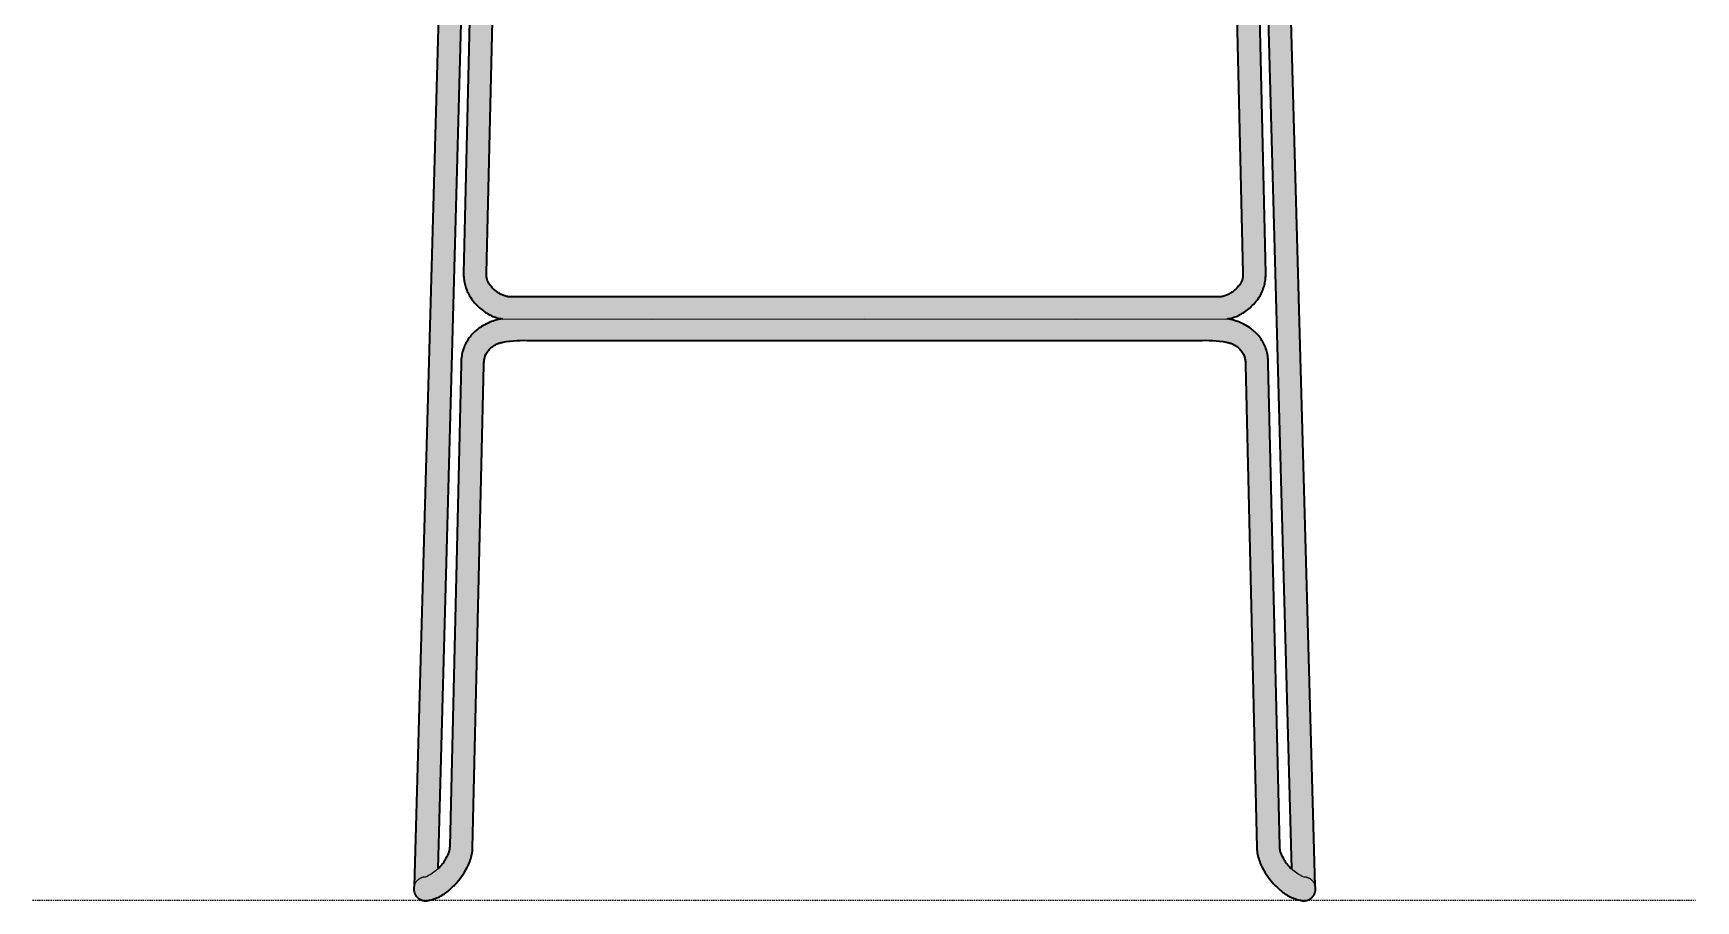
# Model space of a CAD drawing. Header units: millimetres. Extents: x 0 to 1859, y -824 to 850.
# Drawn here: x 0 to 814, y 0 to 425 of the extents above; entities that cross this region are included whole.
import ezdxf

# ---------------------------------------------------------------- set-up
doc = ezdxf.new("R2010")
doc.units = ezdxf.units.MM
doc.linetypes.add('Dots', pattern=[1, 0, -1])
doc.layers.add('Blocks', color=7, linetype='Continuous')
doc.layers.add('Blocks$Fill', color=7, linetype='Continuous', true_color=0xffffff)
for name, color, linetype, lineweight, true_color in [('Blocks$Inner', 7, 'Continuous', 25, 0x007f00), ('Blocks$Outline', 7, 'Continuous', 35, 0xff3f3f), ('Groud', 7, 'Dots', 25, 0x243775)]:
    doc.layers.add(name, color=color, linetype=linetype, lineweight=lineweight, true_color=true_color)

# ---------------------------------------------------------------- blocks, each defined once
blk = doc.blocks.new('Hee Barstool High Front')
at = {"layer": 'Blocks$Fill'}
h = blk.add_hatch(color=256, dxfattribs=at)
h.paths.add_polyline_path([(459.4, 274.05), (623.09, 274.05), (624.8, 274.13), (626.5, 274.16), (628.2, 274.14), (629.9, 274.07), (631.6, 273.94), (633.3, 273.76), (634.98, 273.53), (636.66, 273.24), (637.08, 273.17), (637.5, 273.07), (637.92, 272.96), (638.33, 272.84), (638.74, 272.7), (639.14, 272.55), (639.54, 272.39), (639.93, 272.21), (640.31, 272.02), (640.69, 271.81), (641.06, 271.6), (641.43, 271.36), (641.78, 271.12), (642.13, 270.87), (642.54, 270.47), (642.93, 270.07), (643.32, 269.65), (643.68, 269.22), (644.04, 268.77), (644.37, 268.31), (644.7, 267.85), (645, 267.37), (645.17, 266.92), (645.32, 266.46), (645.46, 266), (645.58, 265.53), (645.69, 265.07), (645.78, 264.59), (645.85, 264.12), (645.91, 263.64), (645.96, 263.16), (645.99, 262.69), (646, 262.2), (651.47, 25.58), (651.53, 24.8), (651.62, 24.03), (651.73, 23.26), (651.86, 22.5), (652.02, 21.74), (652.2, 20.99), (652.41, 20.24), (652.64, 19.5), (652.9, 18.77), (653.18, 18.05), (653.48, 17.33), (653.81, 16.63), (654.16, 15.94), (654.78, 14.81), (655.43, 13.71), (656.12, 12.62), (656.85, 11.56), (657.61, 10.53), (658.41, 9.52), (659.52, 8.2), (659.82, 7.86), (660.12, 7.53), (660.44, 7.22), (660.76, 6.91), (661.1, 6.62), (661.45, 6.34), (661.94, 5.82), (662.46, 5.31), (662.99, 4.82), (663.54, 4.35), (664.1, 3.9), (664.68, 3.47), (665.28, 3.05), (665.88, 2.66), (666.5, 2.3), (667.14, 1.95), (667.78, 1.62), (668.44, 1.32), (669.1, 1.04), (669.78, 0.79), (670.46, 0.55), (671.16, 0.34), (671.85, 0.16), (672.56, 0), (672.75, -0.06), (672.94, -0.12), (673.14, -0.17), (673.34, -0.21), (673.54, -0.25), (673.74, -0.28), (673.94, -0.3), (674.14, -0.32), (674.34, -0.33), (674.54, -0.33), (674.74, -0.32), (674.95, -0.31), (675.15, -0.29), (675.35, -0.27), (675.55, -0.23), (675.74, -0.19), (675.94, -0.15), (676.14, -0.09), (676.33, -0.03), (676.52, 0.04), (676.71, 0.11), (676.89, 0.19), (677.08, 0.28), (677.26, 0.37), (677.43, 0.47), (677.6, 0.58), (677.77, 0.69), (677.94, 0.8), (678.1, 0.93), (678.25, 1.06), (678.41, 1.19), (678.55, 1.33), (678.69, 1.47), (678.83, 1.62), (678.96, 1.77), (679.09, 1.93), (679.21, 2.09), (679.32, 2.26), (679.43, 2.43), (679.54, 2.61), (679.63, 2.78), (679.72, 2.96), (679.81, 3.15), (679.89, 3.33), (679.96, 3.52), (680.02, 3.71), (680.08, 3.91), (680.13, 4.1), (680.18, 4.3), (680.21, 4.5), (680.24, 4.7), (680.27, 4.9), (680.28, 5.1), (680.29, 5.3), (680.3, 5.51), (680.29, 5.71), (680.28, 5.91), (680.26, 6.11), (680.24, 6.31), (680.2, 6.51), (680.16, 6.71), (680.15, 6.77), (659.88, 732.05), (659.82, 732.69), (659.74, 733.33), (659.64, 733.96), (659.52, 734.59), (659.38, 735.21), (659.22, 735.83), (659.03, 736.45), (658.83, 737.06), (658.61, 737.66), (658.37, 738.25), (658.11, 738.84), (657.83, 739.42), (657.29, 740.17), (656.72, 740.91), (656.13, 741.63), (655.52, 742.33), (654.88, 743), (654.21, 743.66), (653.53, 744.29), (652.95, 744.68), (652.35, 745.06), (651.74, 745.41), (651.12, 745.74), (650.49, 746.05), (649.85, 746.34), (649.19, 746.61), (648.53, 746.85), (647.87, 747.07), (647.19, 747.27), (645.72, 747.65), (645.63, 747.84), (645.54, 748.02), (645.44, 748.2), (645.33, 748.37), (645.22, 748.54), (645.1, 748.71), (644.98, 748.87), (644.85, 749.03), (644.72, 749.19), (644.58, 749.34), (644.43, 749.48), (644.28, 749.62), (644.13, 749.76), (643.97, 749.88), (643.81, 750.01), (643.64, 750.12), (643.47, 750.24), (643.29, 750.34), (643.11, 750.44), (642.93, 750.53), (642.75, 750.62), (642.56, 750.7), (642.37, 750.77), (642.17, 750.84), (641.98, 750.9), (641.78, 750.95), (641.58, 751), (641.38, 751.04), (641.18, 751.07), (640.98, 751.09), (640.77, 751.11), (640.57, 751.12), (640.36, 751.13), (640.16, 751.12), (639.95, 751.11), (639.75, 751.09), (639.55, 751.07), (639.35, 751.04), (639.14, 751), (638.95, 750.95), (638.75, 750.9), (638.55, 750.84), (638.36, 750.77), (638.17, 750.7), (638.11, 750.68), (637.49, 827.23), (637.43, 828.21), (637.34, 829.2), (637.21, 830.18), (637.05, 831.16), (636.86, 832.13), (636.64, 833.1), (636.38, 834.06), (636.09, 835), (635.77, 835.94), (635.42, 836.87), (635.03, 837.78), (634.62, 838.68), (634.18, 839.56), (633.7, 840.43), (633.21, 841.12), (632.69, 841.8), (632.15, 842.45), (631.59, 843.09), (631, 843.71), (630.4, 844.31), (629.78, 844.89), (629.14, 845.45), (628.48, 845.99), (627.8, 846.5), (627.11, 846.99), (626.4, 847.46), (625.68, 847.91), (624.94, 848.33), (624.64, 848.48), (624.34, 848.61), (624.04, 848.74), (623.73, 848.86), (623.42, 848.97), (623.1, 849.06), (622.78, 849.15), (622.46, 849.22), (622.14, 849.29), (621.81, 849.34), (621.48, 849.38), (621.15, 849.41), (620.82, 849.43), (620.49, 849.44), (620.16, 849.44), (619.83, 849.43), (543.52, 844.6), (502.51, 843.32), (459.6, 842.77), (416.49, 843.32), (375.48, 844.6), (337.47, 846.59), (298.84, 849.44), (298.51, 849.44), (298.18, 849.43), (297.85, 849.41), (297.52, 849.38), (297.19, 849.34), (296.87, 849.29), (296.54, 849.22), (296.22, 849.15), (295.9, 849.06), (295.59, 848.97), (295.27, 848.86), (294.96, 848.74), (294.66, 848.61), (294.36, 848.48), (294.06, 848.33), (293.33, 847.91), (292.6, 847.46), (291.89, 846.99), (291.2, 846.5), (290.52, 845.99), (289.87, 845.45), (289.22, 844.89), (288.6, 844.31), (288, 843.71), (287.42, 843.09), (286.86, 842.45), (286.32, 841.8), (285.8, 841.12), (285.3, 840.43), (284.83, 839.56), (284.38, 838.68), (283.97, 837.78), (283.58, 836.87), (283.23, 835.94), (282.91, 835), (282.62, 834.06), (282.37, 833.1), (282.14, 832.13), (281.95, 831.16), (281.79, 830.18), (281.67, 829.2), (281.57, 828.21), (281.52, 827.23), (281.49, 826.24), (280.89, 750.68), (280.64, 750.77), (280.45, 750.84), (280.26, 750.9), (280.06, 750.95), (279.86, 751), (279.66, 751.04), (279.46, 751.07), (279.25, 751.09), (279.05, 751.11), (278.84, 751.12), (278.64, 751.13), (278.44, 751.12), (278.23, 751.11), (278.03, 751.09), (277.82, 751.07), (277.62, 751.04), (277.42, 751), (277.22, 750.95), (277.03, 750.9), (276.83, 750.84), (276.64, 750.77), (276.45, 750.7), (276.26, 750.62), (276.07, 750.53), (275.89, 750.44), (275.71, 750.34), (275.54, 750.24), (275.36, 750.12), (275.2, 750.01), (275.03, 749.88), (274.87, 749.76), (274.72, 749.62), (274.57, 749.48), (274.43, 749.34), (274.29, 749.19), (274.15, 749.03), (274.02, 748.87), (273.9, 748.71), (273.78, 748.54), (273.67, 748.37), (273.57, 748.2), (273.47, 748.02), (273.37, 747.84), (273.29, 747.65), (272.49, 747.44), (271.14, 747.07), (270.47, 746.85), (269.81, 746.61), (269.16, 746.34), (268.52, 746.05), (267.88, 745.74), (267.26, 745.41), (266.65, 745.06), (266.06, 744.68), (265.47, 744.29), (264.79, 743.66), (264.13, 743), (263.49, 742.33), (262.87, 741.63), (262.28, 740.91), (261.71, 740.17), (261.17, 739.42), (260.89, 738.84), (260.63, 738.25), (260.39, 737.66), (260.17, 737.06), (259.97, 736.45), (259.79, 735.83), (259.62, 735.21), (259.48, 734.59), (259.36, 733.96), (259.26, 733.33), (259.18, 732.69), (259.12, 732.05), (259.08, 731.41), (238.85, 6.77), (238.8, 6.51), (238.77, 6.31), (238.74, 6.11), (238.72, 5.91), (238.71, 5.71), (238.71, 5.51), (238.71, 5.3), (238.72, 5.1), (238.74, 4.9), (238.76, 4.7), (238.79, 4.5), (238.83, 4.3), (238.87, 4.1), (238.92, 3.91), (238.98, 3.71), (239.05, 3.52), (239.12, 3.33), (239.2, 3.15), (239.28, 2.96), (239.37, 2.78), (239.47, 2.61), (239.57, 2.43), (239.68, 2.26), (239.79, 2.09), (239.91, 1.93), (240.04, 1.77), (240.17, 1.62), (240.31, 1.47), (240.45, 1.33), (240.6, 1.19), (240.75, 1.06), (240.91, 0.93), (241.07, 0.8), (241.23, 0.69), (241.4, 0.58), (241.57, 0.47), (241.75, 0.37), (241.93, 0.28), (242.11, 0.19), (242.3, 0.11), (242.48, 0.04), (242.67, -0.03), (242.87, -0.09), (243.06, -0.15), (243.26, -0.19), (243.46, -0.23), (243.66, -0.27), (243.86, -0.29), (244.06, -0.31), (244.26, -0.32), (244.46, -0.33), (244.66, -0.33), (244.87, -0.32), (245.07, -0.3), (245.27, -0.28), (245.47, -0.25), (245.67, -0.21), (245.86, -0.17), (246.06, -0.12), (246.25, -0.06), (246.45, 0), (247.15, 0.16), (247.85, 0.34), (248.54, 0.55), (249.22, 0.79), (249.9, 1.04), (250.57, 1.32), (251.22, 1.62), (251.87, 1.95), (252.5, 2.3), (253.12, 2.66), (253.73, 3.05), (254.32, 3.47), (254.9, 3.9), (255.47, 4.35), (256.01, 4.82), (256.54, 5.31), (257.06, 5.82), (257.55, 6.34), (257.9, 6.62), (258.24, 6.91), (258.57, 7.22), (258.88, 7.53), (259.19, 7.86), (259.48, 8.2), (260.59, 9.52), (261.39, 10.53), (262.15, 11.56), (262.88, 12.62), (263.57, 13.71), (264.23, 14.81), (264.84, 15.94), (265.19, 16.63), (265.52, 17.33), (265.82, 18.05), (266.1, 18.77), (266.36, 19.5), (266.59, 20.24), (266.8, 20.99), (266.99, 21.74), (267.14, 22.5), (267.28, 23.26), (267.39, 24.03), (267.47, 24.8), (267.53, 25.58), (273, 262.2), (273.01, 262.69), (273.04, 263.16), (273.09, 263.64), (273.15, 264.12), (273.23, 264.59), (273.32, 265.07), (273.42, 265.53), (273.55, 266), (273.68, 266.46), (273.84, 266.92), (274, 267.37), (274.31, 267.85), (274.63, 268.31), (274.97, 268.77), (275.32, 269.22), (275.69, 269.65), (276.07, 270.07), (276.47, 270.47), (276.88, 270.87), (277.22, 271.12), (277.58, 271.36), (277.94, 271.6), (278.31, 271.81), (278.69, 272.02), (279.07, 272.21), (279.46, 272.39), (279.86, 272.55), (280.26, 272.7), (280.67, 272.84), (281.08, 272.96), (281.5, 273.07), (281.92, 273.17), (282.34, 273.24), (284.02, 273.53), (285.71, 273.76), (287.4, 273.94), (289.1, 274.07), (290.8, 274.14), (292.5, 274.16), (294.21, 274.13), (295.91, 274.05)], flags=0)
h.paths.add_polyline_path([(459.6, 295.38), (285.91, 295.38), (285.45, 295.44), (285, 295.51), (284.55, 295.6), (284.1, 295.7), (283.66, 295.82), (283.22, 295.96), (282.78, 296.1), (282.36, 296.27), (281.93, 296.44), (281.51, 296.63), (281.1, 296.84), (280.7, 297.06), (280.3, 297.29), (279.92, 297.53), (279.54, 297.79), (279.17, 298.06), (278.81, 298.35), (278.45, 298.64), (278.11, 298.95), (277.78, 299.27), (277.46, 299.59), (277.15, 299.93), (276.86, 300.28), (276.57, 300.64), (276.38, 300.84), (276.2, 301.04), (276.03, 301.25), (275.87, 301.46), (275.71, 301.68), (275.56, 301.9), (275.42, 302.13), (275.28, 302.37), (275.16, 302.6), (275.04, 302.85), (274.93, 303.09), (274.83, 303.34), (274.74, 303.6), (274.66, 303.85), (274.58, 304.11), (274.52, 304.37), (274.46, 304.64), (274.41, 304.9), (274.37, 305.17), (274.35, 305.44), (274.33, 305.71), (274.32, 305.98), (274.31, 306.24), (274.32, 306.51), (274.34, 306.78), (274.37, 307.05), (282.9, 670.87), (282.82, 671.56), (282.77, 672.26), (282.74, 672.95), (282.73, 673.65), (282.74, 674.34), (282.78, 675.04), (282.84, 675.73), (282.92, 676.42), (283.02, 677.11), (283.15, 677.79), (283.3, 678.47), (283.48, 679.14), (283.67, 679.81), (283.89, 680.47), (284.13, 681.12), (284.37, 681.57), (284.62, 682.01), (284.89, 682.45), (285.18, 682.87), (285.48, 683.28), (285.79, 683.68), (286.12, 684.07), (286.46, 684.45), (286.81, 684.82), (287.18, 685.18), (287.55, 685.52), (287.94, 685.85), (288.34, 686.17), (288.75, 686.47), (289.18, 686.76), (289.61, 687.03), (290.05, 687.29), (290.49, 687.53), (290.95, 687.76), (291.41, 687.97), (291.88, 688.16), (292.36, 688.34), (292.84, 688.51), (293.33, 688.65), (459.7, 688.65), (625.67, 688.65), (626.16, 688.51), (626.64, 688.34), (627.12, 688.16), (627.59, 687.97), (628.05, 687.76), (628.51, 687.53), (628.96, 687.29), (629.4, 687.03), (629.83, 686.76), (630.25, 686.47), (630.66, 686.17), (631.06, 685.85), (631.45, 685.52), (631.83, 685.18), (632.19, 684.82), (632.55, 684.45), (632.89, 684.07), (633.21, 683.68), (633.53, 683.28), (633.83, 682.87), (634.11, 682.45), (634.38, 682.01), (634.64, 681.57), (634.88, 681.12), (635.12, 680.47), (635.33, 679.81), (635.53, 679.14), (635.7, 678.47), (635.85, 677.79), (635.98, 677.11), (636.09, 676.42), (636.17, 675.73), (636.23, 675.04), (636.26, 674.34), (636.28, 673.65), (636.27, 672.95), (636.24, 672.26), (636.18, 671.56), (636.1, 670.87), (644.64, 307.05), (644.66, 306.78), (644.68, 306.51), (644.69, 306.24), (644.69, 305.98), (644.68, 305.71), (644.66, 305.44), (644.63, 305.17), (644.59, 304.9), (644.54, 304.64), (644.49, 304.37), (644.42, 304.11), (644.35, 303.85), (644.26, 303.6), (644.17, 303.34), (644.07, 303.09), (643.96, 302.85), (643.85, 302.6), (643.72, 302.37), (643.59, 302.13), (643.44, 301.9), (643.29, 301.68), (643.14, 301.46), (642.97, 301.25), (642.8, 301.04), (642.62, 300.84), (642.43, 300.64), (642.15, 300.28), (641.85, 299.93), (641.54, 299.59), (641.22, 299.27), (640.89, 298.95), (640.55, 298.64), (640.2, 298.35), (639.84, 298.06), (639.47, 297.79), (639.09, 297.53), (638.7, 297.29), (638.3, 297.06), (637.9, 296.84), (637.49, 296.63), (637.07, 296.44), (636.65, 296.27), (636.22, 296.1), (635.78, 295.96), (635.35, 295.82), (634.9, 295.7), (634.46, 295.6), (634.01, 295.51), (633.55, 295.44), (633.1, 295.38)], flags=0)
h.paths.add_polyline_path([(626.59, 698.9), (627.84, 699.11), (628.61, 699.27), (629.36, 699.46), (630.12, 699.67), (630.86, 699.91), (631.59, 700.18), (632.32, 700.47), (633.03, 700.78), (633.74, 701.12), (634.43, 701.49), (635.11, 701.87), (635.77, 702.28), (636.43, 702.71), (637.06, 703.17), (637.68, 703.64), (638.8, 704.53), (639.3, 704.95), (639.78, 705.38), (640.25, 705.82), (640.71, 706.28), (641.15, 706.76), (641.57, 707.25), (641.98, 707.75), (642.37, 708.27), (642.74, 708.8), (643.09, 709.34), (643.43, 709.9), (643.74, 710.46), (644.04, 711.04), (644.32, 711.63), (644.58, 712.22), (644.81, 712.82), (645.03, 713.43), (645.23, 714.05), (645.4, 714.67), (645.56, 715.3), (645.69, 715.94), (645.8, 716.57), (645.9, 717.22), (645.96, 717.86), (645.72, 735.49), (645.72, 735.6), (646.35, 735.25), (646.65, 735.07), (646.95, 734.87), (647.25, 734.67), (647.54, 734.45), (647.82, 734.23), (647.97, 733.92), (648.11, 733.61), (648.24, 733.3), (648.37, 732.98), (648.48, 732.65), (648.58, 732.32), (648.67, 731.99), (648.74, 731.66), (648.81, 731.32), (648.87, 730.98), (648.91, 730.64), (648.95, 730.3), (648.97, 729.96), (668.41, 15.29), (668.02, 15.65), (667.83, 15.87), (667.64, 16.09), (667.19, 16.58), (666.76, 17.09), (666.34, 17.62), (665.94, 18.16), (665.56, 18.71), (665.19, 19.28), (664.85, 19.86), (664.53, 20.45), (664.23, 21.05), (663.95, 21.66), (663.79, 21.94), (663.65, 22.24), (663.51, 22.53), (663.39, 22.83), (663.28, 23.14), (663.17, 23.45), (663.08, 23.76), (663, 24.08), (662.92, 24.39), (662.86, 24.71), (662.81, 25.04), (662.77, 25.36), (662.74, 25.68), (662.73, 26.01), (657.1, 262.71), (657.07, 264.22), (657.02, 264.97), (656.94, 265.72), (656.83, 266.47), (656.7, 267.21), (656.55, 267.95), (656.36, 268.68), (656.16, 269.4), (655.92, 270.12), (655.67, 270.83), (655.39, 271.53), (655.07, 272.19), (654.74, 272.84), (654.39, 273.48), (654.01, 274.11), (653.61, 274.72), (653.2, 275.32), (652.76, 275.9), (652.3, 276.47), (651.82, 277.03), (651.33, 277.56), (650.87, 278.02), (650.4, 278.45), (649.92, 278.88), (649.43, 279.28), (648.92, 279.67), (648.4, 280.05), (647.86, 280.4), (647.11, 280.9), (646.33, 281.37), (645.55, 281.81), (644.74, 282.23), (643.93, 282.61), (643.1, 282.97), (642.25, 283.3), (641.4, 283.6), (640.54, 283.87), (639.67, 284.12), (638.79, 284.33), (637.9, 284.51), (637.01, 284.66), (638.34, 284.9), (638.99, 285.06), (639.64, 285.23), (640.29, 285.43), (640.92, 285.65), (641.55, 285.9), (642.17, 286.16), (642.78, 286.44), (643.38, 286.75), (643.97, 287.07), (644.55, 287.42), (645.12, 287.78), (645.67, 288.17), (646.21, 288.56), (647.53, 289.59), (648.17, 290.14), (648.79, 290.71), (649.39, 291.3), (649.97, 291.91), (650.54, 292.54), (651.08, 293.18), (651.6, 293.85), (652.1, 294.53), (652.57, 295.22), (652.92, 295.77), (653.26, 296.34), (653.57, 296.91), (653.87, 297.5), (654.14, 298.09), (654.4, 298.69), (654.63, 299.3), (654.85, 299.92), (655.04, 300.55), (655.21, 301.18), (655.37, 301.81), (655.5, 302.45), (655.61, 303.1), (655.7, 303.75), (655.77, 304.4), (655.92, 306.26), (655.95, 306.86), (647.38, 671.09), (647.44, 672.32), (647.46, 673.55), (647.43, 674.79), (647.37, 676.02), (647.26, 677.25), (647.11, 678.47), (646.91, 679.69), (646.68, 680.9), (646.4, 682.1), (646.08, 683.3), (645.72, 684.48), (645.32, 685.64), (644.93, 686.41), (644.52, 687.16), (644.09, 687.9), (643.63, 688.63), (643.14, 689.34), (642.63, 690.03), (642.1, 690.7), (641.55, 691.36), (640.98, 692), (640.38, 692.62), (639.77, 693.22), (639.13, 693.79), (638.47, 694.35), (637.8, 694.88), (637.38, 695.24), (636.95, 695.59), (636.5, 695.92), (636.05, 696.23), (635.58, 696.53), (635.1, 696.82), (634.62, 697.08), (634.12, 697.33), (633.62, 697.56), (633.11, 697.78), (632.59, 697.97), (632.06, 698.15), (631.53, 698.31), (630.99, 698.45), (630.45, 698.57), (629.91, 698.68), (629.36, 698.76), (628.81, 698.83), (628.26, 698.87), (627.7, 698.9), (627.15, 698.91)], flags=0)
h.paths.add_polyline_path([(635.01, 734.48), (624.68, 734.44), (635.01, 737.17)], flags=0)
h.paths.add_polyline_path([(250.59, 15.29), (270.04, 729.96), (270.06, 730.3), (270.09, 730.64), (270.14, 730.98), (270.19, 731.32), (270.26, 731.66), (270.34, 731.99), (270.43, 732.32), (270.53, 732.65), (270.64, 732.98), (270.76, 733.3), (270.89, 733.61), (271.03, 733.92), (271.19, 734.23), (271.47, 734.45), (271.76, 734.67), (272.05, 734.87), (272.35, 735.07), (272.66, 735.25), (272.97, 735.43), (273.29, 735.6), (273.04, 717.86), (273.11, 717.22), (273.2, 716.57), (273.31, 715.94), (273.44, 715.3), (273.6, 714.67), (273.78, 714.05), (273.97, 713.43), (274.19, 712.82), (274.43, 712.22), (274.68, 711.63), (274.96, 711.04), (275.26, 710.46), (275.58, 709.9), (275.91, 709.34), (276.26, 708.8), (276.64, 708.27), (277.03, 707.75), (277.43, 707.25), (277.86, 706.76), (278.3, 706.28), (278.75, 705.82), (279.22, 705.38), (279.71, 704.95), (280.21, 704.53), (281.32, 703.64), (281.94, 703.17), (282.58, 702.71), (283.23, 702.28), (283.89, 701.87), (284.57, 701.49), (285.27, 701.12), (285.97, 700.78), (286.68, 700.47), (287.41, 700.18), (288.14, 699.91), (288.89, 699.67), (289.64, 699.46), (290.4, 699.27), (291.16, 699.11), (291.93, 698.97), (292.41, 698.9), (291.3, 698.9), (290.75, 698.87), (290.19, 698.83), (289.64, 698.76), (289.1, 698.68), (288.55, 698.57), (288.01, 698.45), (287.47, 698.31), (286.94, 698.15), (286.42, 697.97), (285.9, 697.78), (285.39, 697.56), (284.88, 697.33), (284.39, 697.08), (283.9, 696.82), (283.42, 696.53), (282.96, 696.23), (282.5, 695.92), (282.06, 695.59), (281.62, 695.24), (281.2, 694.88), (280.53, 694.35), (279.87, 693.79), (279.24, 693.22), (278.62, 692.62), (278.03, 692), (277.45, 691.36), (276.9, 690.7), (276.37, 690.03), (275.86, 689.34), (275.38, 688.63), (274.92, 687.9), (274.48, 687.16), (274.07, 686.41), (273.69, 685.64), (273.29, 684.48), (272.93, 683.3), (272.61, 682.1), (272.33, 680.9), (272.09, 679.69), (271.9, 678.47), (271.75, 677.25), (271.64, 676.02), (271.57, 674.79), (271.55, 673.55), (271.56, 672.32), (271.63, 671.09), (263.05, 306.86), (263.08, 306.26), (263.13, 305.65), (263.3, 303.75), (263.39, 303.1), (263.5, 302.45), (263.64, 301.81), (263.79, 301.18), (263.96, 300.55), (264.16, 299.92), (264.37, 299.3), (264.61, 298.69), (264.86, 298.09), (265.14, 297.5), (265.43, 296.91), (265.75, 296.34), (266.08, 295.77), (266.43, 295.22), (266.91, 294.53), (267.41, 293.85), (267.93, 293.18), (268.47, 292.54), (269.03, 291.91), (269.61, 291.3), (270.21, 290.71), (270.83, 290.14), (271.47, 289.59), (272.12, 289.06), (272.79, 288.57), (273.89, 287.78), (274.45, 287.42), (275.03, 287.07), (275.62, 286.75), (276.22, 286.44), (276.83, 286.16), (277.45, 285.9), (278.08, 285.65), (278.72, 285.43), (279.36, 285.23), (280.01, 285.06), (280.67, 284.9), (281.33, 284.77), (281.99, 284.66), (280.22, 284.33), (279.34, 284.12), (278.47, 283.87), (277.6, 283.6), (276.75, 283.3), (275.91, 282.97), (275.08, 282.61), (274.26, 282.23), (273.46, 281.81), (272.67, 281.37), (271.9, 280.9), (271.14, 280.4), (270.61, 280.05), (270.09, 279.67), (269.58, 279.28), (269.08, 278.88), (268.6, 278.45), (268.13, 278.02), (267.67, 277.56), (267.18, 277.03), (266.7, 276.47), (266.25, 275.9), (265.81, 275.32), (265.39, 274.72), (264.99, 274.11), (264.62, 273.48), (264.26, 272.84), (263.93, 272.19), (263.62, 271.53), (263.34, 270.83), (263.08, 270.12), (262.85, 269.4), (262.64, 268.68), (262.46, 267.95), (262.3, 267.21), (262.17, 266.47), (262.06, 265.72), (261.98, 264.97), (261.93, 264.22), (261.9, 263.46), (256.28, 26.01), (256.26, 25.68), (256.23, 25.36), (256.19, 25.04), (256.14, 24.71), (256.08, 24.39), (256.01, 24.08), (255.92, 23.76), (255.83, 23.45), (255.73, 23.14), (255.61, 22.83), (255.49, 22.53), (255.35, 22.24), (255.21, 21.94), (255.06, 21.66), (254.77, 21.05), (254.47, 20.45), (254.15, 19.86), (253.81, 19.28), (253.45, 18.71), (253.07, 18.16), (252.67, 17.62), (252.25, 17.09), (251.81, 16.58), (251.36, 16.09), (251.17, 15.87), (250.98, 15.65)], flags=0)
h.paths.add_polyline_path([(284, 734.48), (284, 737.17), (294.33, 734.44)], flags=0)
h.paths.add_polyline_path([(635.01, 728.63), (635, 719.86), (634.94, 719.46), (634.87, 719.07), (634.78, 718.68), (634.68, 718.29), (634.56, 717.91), (634.44, 717.53), (634.3, 717.15), (634.14, 716.78), (633.97, 716.42), (633.8, 716.06), (633.6, 715.71), (633.4, 715.36), (633.19, 715.02), (632.96, 714.69), (632.72, 714.37), (632.47, 714.06), (632.22, 713.75), (631.95, 713.45), (631.67, 713.17), (631.38, 712.89), (631.08, 712.62), (630.77, 712.37), (630.45, 712.12), (630.13, 711.89), (629.8, 711.66), (629.46, 711.45), (629.11, 711.25), (628.76, 711.06), (628.4, 710.89), (628.03, 710.72), (627.66, 710.57), (627.28, 710.44), (626.9, 710.31), (626.52, 710.2), (626.13, 710.1), (625.74, 710.02), (625.35, 709.95), (624.95, 709.89), (624.55, 709.84), (624.15, 709.81), (623.75, 709.8), (623.35, 709.79), (296.05, 709.81), (295.25, 709.8), (294.85, 709.81), (294.45, 709.84), (294.05, 709.89), (293.66, 709.95), (293.26, 710.02), (292.87, 710.1), (292.48, 710.2), (292.1, 710.31), (291.72, 710.44), (291.34, 710.57), (290.97, 710.72), (290.61, 710.89), (290.25, 711.06), (289.89, 711.25), (289.55, 711.45), (289.21, 711.66), (288.87, 711.89), (288.55, 712.12), (288.23, 712.37), (287.92, 712.62), (287.63, 712.89), (287.34, 713.17), (287.06, 713.45), (286.79, 713.75), (286.53, 714.06), (286.28, 714.37), (286.04, 714.69), (285.82, 715.02), (285.6, 715.36), (285.4, 715.71), (285.21, 716.06), (285.03, 716.42), (284.86, 716.78), (284.71, 717.15), (284.57, 717.53), (284.44, 717.91), (284.32, 718.29), (284.22, 718.68), (284.13, 719.07), (284.06, 719.46), (284, 719.86), (284, 728.63), (316.94, 728.63), (364.08, 720.16), (387.83, 717.05), (411.67, 714.69), (435.57, 713.09), (459.5, 712.24), (483.44, 713.09), (507.34, 714.69), (531.17, 717.05), (554.92, 720.16), (578.56, 724.02), (602.06, 728.63)], flags=0)
h.paths.add_polyline_path([(292.42, 746.99), (292.44, 753.29), (432.12, 747.63), (486.89, 747.63), (626.56, 753.29), (626.59, 746.99)], flags=0)
h.paths.add_polyline_path([(626.54, 759.16), (486.85, 753.49), (432.15, 753.49), (362.27, 755.42), (292.47, 759.16), (292.52, 773.26), (427.67, 767.89), (491.33, 767.89), (558.94, 769.73), (626.48, 773.26)], flags=0)
h.paths.add_polyline_path([(626.46, 779.13), (491.24, 773.74), (427.76, 773.74), (360.12, 775.59), (292.55, 779.13), (292.61, 794.8), (429.98, 789.28), (489.03, 789.28), (557.74, 791.16), (626.39, 794.8)], flags=0)
h.paths.add_polyline_path([(626.37, 800.66), (488.94, 795.13), (430.07, 795.13), (361.32, 797.02), (292.64, 800.66), (292.7, 816.32), (431.29, 810.72), (487.72, 810.72), (557.05, 812.63), (626.3, 816.32)], flags=0)
h.paths.add_polyline_path([(626.28, 822.18), (487.63, 816.57), (431.38, 816.57), (362.02, 818.49), (292.72, 822.18), (292.77, 826.04), (292.83, 826.95), (292.93, 827.85), (293.05, 828.76), (293.2, 829.66), (293.38, 830.55), (293.58, 831.44), (293.82, 832.32), (294.02, 832.83), (294.23, 833.34), (294.46, 833.83), (294.7, 834.32), (294.96, 834.8), (295.23, 835.28), (295.52, 835.74), (295.82, 836.19), (295.95, 836.35), (296.09, 836.51), (296.23, 836.66), (296.38, 836.8), (296.53, 836.94), (296.68, 837.08), (296.84, 837.21), (297.01, 837.33), (297.18, 837.45), (297.35, 837.57), (297.53, 837.67), (297.71, 837.77), (297.89, 837.87), (298.08, 837.96), (298.27, 838.04), (298.46, 838.12), (298.65, 838.19), (298.85, 838.25), (299.05, 838.31), (299.25, 838.36), (299.45, 838.4), (373.8, 833.35), (414.81, 832.07), (459.6, 831.47), (504.2, 832.07), (545.21, 833.35), (619.55, 838.4), (619.76, 838.36), (619.96, 838.31), (620.15, 838.25), (620.35, 838.19), (620.55, 838.12), (620.74, 838.04), (620.93, 837.96), (621.11, 837.87), (621.3, 837.77), (621.48, 837.67), (621.65, 837.57), (621.83, 837.45), (621.99, 837.33), (622.16, 837.21), (622.32, 837.08), (622.48, 836.94), (622.63, 836.8), (622.78, 836.66), (622.92, 836.51), (623.05, 836.35), (623.19, 836.19), (623.49, 835.74), (623.77, 835.28), (624.05, 834.8), (624.31, 834.32), (624.55, 833.83), (624.78, 833.34), (624.99, 832.83), (625.18, 832.32), (625.42, 831.44), (625.63, 830.55), (625.81, 829.66), (625.96, 828.76), (626.08, 827.85), (626.17, 826.95), (626.23, 826.04), (626.27, 825.12)], flags=0)
at = {"layer": 'Blocks$Inner'}
for points in [[(680.15, 6.77), (659.94, 730.77)], [(259.06, 730.77), (238.85, 6.77)], [(273.29, 735.6), (272.97, 735.43), (272.66, 735.25), (272.35, 735.07), (272.05, 734.87), (271.76, 734.67), (271.47, 734.45), (271.19, 734.23), (271.03, 733.92), (270.89, 733.61), (270.76, 733.3), (270.64, 732.98), (270.53, 732.65), (270.43, 732.32), (270.34, 731.99), (270.26, 731.66), (270.19, 731.32), (270.14, 730.98), (270.09, 730.64), (270.06, 730.3), (270.04, 729.96), (250.59, 15.28)], [(668.41, 15.28), (648.97, 729.96), (648.95, 730.3), (648.91, 730.64), (648.87, 730.98), (648.81, 731.32), (648.74, 731.66), (648.67, 731.99), (648.58, 732.32), (648.48, 732.65), (648.37, 732.98), (648.24, 733.3), (648.11, 733.61), (647.97, 733.92), (647.82, 734.23), (647.54, 734.45), (647.25, 734.67), (646.95, 734.87), (646.65, 735.07), (646.35, 735.25), (646.03, 735.43), (645.72, 735.6)], [(271.63, 671.09), (263.05, 306.86), (263.08, 306.26), (263.13, 305.65), (263.19, 305.05), (263.24, 304.4), (263.3, 303.75), (263.39, 303.1), (263.5, 302.45), (263.64, 301.81), (263.79, 301.18), (263.96, 300.55), (264.16, 299.92), (264.37, 299.3), (264.61, 298.69), (264.86, 298.09), (265.14, 297.5), (265.43, 296.91), (265.75, 296.34), (266.08, 295.77), (266.43, 295.22), (266.91, 294.53), (267.41, 293.85), (267.93, 293.18), (268.47, 292.54), (269.03, 291.91), (269.61, 291.3), (270.21, 290.71), (270.83, 290.14), (271.47, 289.59), (272.12, 289.06), (272.79, 288.57), (273.33, 288.17), (273.89, 287.78), (274.45, 287.42), (275.03, 287.07), (275.62, 286.75), (276.22, 286.44), (276.83, 286.16), (277.45, 285.9), (278.08, 285.65), (278.72, 285.43), (279.36, 285.23), (280.01, 285.06), (280.67, 284.9), (281.33, 284.77), (281.99, 284.66), (355.61, 284.59), (459.6, 284.71), (563.39, 284.59), (637.01, 284.66), (637.68, 284.77), (638.34, 284.9), (638.99, 285.06), (639.64, 285.23), (640.29, 285.43), (640.92, 285.65), (641.55, 285.9), (642.17, 286.16), (642.78, 286.44), (643.38, 286.75), (643.97, 287.07), (644.55, 287.42), (645.12, 287.78), (645.67, 288.17), (646.21, 288.56), (646.88, 289.06), (647.53, 289.59), (648.17, 290.14), (648.79, 290.71), (649.39, 291.3), (649.97, 291.91), (650.54, 292.54), (651.08, 293.18), (651.6, 293.85), (652.1, 294.53), (652.57, 295.22), (652.92, 295.77), (653.26, 296.34), (653.57, 296.91), (653.87, 297.5), (654.14, 298.09), (654.4, 298.69), (654.63, 299.3), (654.85, 299.92), (655.04, 300.55), (655.21, 301.18), (655.37, 301.81), (655.5, 302.45), (655.61, 303.1), (655.7, 303.75), (655.77, 304.4), (655.81, 305.05), (655.87, 305.65), (655.92, 306.26), (655.95, 306.86), (647.38, 671.09)], [(282.9, 670.87), (274.37, 307.05), (274.34, 306.78), (274.32, 306.51), (274.31, 306.24), (274.32, 305.98), (274.33, 305.71), (274.35, 305.44), (274.37, 305.17), (274.41, 304.9), (274.46, 304.64), (274.52, 304.37), (274.58, 304.11), (274.66, 303.85), (274.74, 303.6), (274.83, 303.34), (274.93, 303.09), (275.04, 302.85), (275.16, 302.6), (275.28, 302.37), (275.42, 302.13), (275.56, 301.9), (275.71, 301.68), (275.87, 301.46), (276.03, 301.25), (276.2, 301.04), (276.38, 300.84), (276.57, 300.64), (276.86, 300.28), (277.15, 299.93), (277.46, 299.59), (277.78, 299.27), (278.11, 298.95), (278.45, 298.64), (278.81, 298.35), (279.17, 298.06), (279.54, 297.79), (279.92, 297.53), (280.3, 297.29), (280.7, 297.06), (281.1, 296.84), (281.51, 296.63), (281.93, 296.44), (282.36, 296.27), (282.78, 296.1), (283.22, 295.96), (283.66, 295.82), (284.1, 295.7), (284.55, 295.6), (285, 295.51), (285.45, 295.44), (285.91, 295.38), (459.6, 295.38), (633.1, 295.38), (633.55, 295.44), (634.01, 295.51), (634.46, 295.6), (634.9, 295.7), (635.35, 295.82), (635.78, 295.96), (636.22, 296.1), (636.65, 296.27), (637.07, 296.44), (637.49, 296.63), (637.9, 296.84), (638.3, 297.06), (638.7, 297.29), (639.09, 297.53), (639.47, 297.79), (639.84, 298.06), (640.2, 298.35), (640.55, 298.64), (640.89, 298.95), (641.22, 299.27), (641.54, 299.59), (641.85, 299.93), (642.15, 300.28), (642.43, 300.64), (642.62, 300.84), (642.8, 301.04), (642.97, 301.25), (643.14, 301.46), (643.29, 301.68), (643.44, 301.9), (643.59, 302.13), (643.72, 302.37), (643.85, 302.6), (643.96, 302.85), (644.07, 303.09), (644.17, 303.34), (644.26, 303.6), (644.35, 303.85), (644.42, 304.11), (644.49, 304.37), (644.54, 304.64), (644.59, 304.9), (644.63, 305.17), (644.66, 305.44), (644.68, 305.71), (644.69, 305.98), (644.69, 306.24), (644.68, 306.51), (644.66, 306.78), (644.64, 307.05), (636.1, 670.87)], [(281.99, 284.66), (281.1, 284.51), (280.22, 284.33), (279.34, 284.12), (278.47, 283.87), (277.6, 283.6), (276.75, 283.3), (275.91, 282.97), (275.08, 282.61), (274.26, 282.23), (273.46, 281.81), (272.67, 281.37), (271.9, 280.9), (271.14, 280.4), (270.61, 280.05), (270.09, 279.67), (269.58, 279.28), (269.08, 278.88), (268.6, 278.45), (268.13, 278.02), (267.67, 277.56), (267.18, 277.03), (266.7, 276.47), (266.25, 275.9), (265.81, 275.32), (265.39, 274.72), (264.99, 274.11), (264.62, 273.48), (264.26, 272.84), (263.93, 272.19), (263.62, 271.53), (263.34, 270.83), (263.08, 270.12), (262.85, 269.4), (262.64, 268.68), (262.46, 267.95), (262.3, 267.21), (262.17, 266.47), (262.06, 265.72), (261.98, 264.97), (261.93, 264.22), (261.9, 263.46), (261.9, 262.71), (256.28, 26.34), (256.28, 26.01), (256.26, 25.68), (256.23, 25.36), (256.19, 25.04), (256.14, 24.71), (256.08, 24.39), (256.01, 24.08), (255.92, 23.76), (255.83, 23.45), (255.73, 23.14), (255.61, 22.83), (255.49, 22.53), (255.35, 22.24), (255.21, 21.94), (255.06, 21.66), (254.77, 21.05), (254.47, 20.45), (254.15, 19.86), (253.81, 19.28), (253.45, 18.71), (253.07, 18.16), (252.67, 17.62), (252.25, 17.09), (251.81, 16.58), (251.36, 16.09), (251.17, 15.87), (250.98, 15.65), (250.41, 15.12), (249.81, 14.61), (249.2, 14.12), (248.57, 13.65), (247.93, 13.2), (247.27, 12.77), (246.6, 12.36), (245.92, 11.98), (245.22, 11.62), (244.52, 11.29), (244.31, 11.28), (244.11, 11.27), (243.91, 11.26), (243.71, 11.23), (243.51, 11.2), (243.31, 11.16), (243.11, 11.12), (242.92, 11.06), (242.73, 11), (242.53, 10.94), (242.35, 10.87), (242.16, 10.79), (241.98, 10.7), (241.8, 10.61), (241.62, 10.51), (241.45, 10.41), (241.28, 10.3), (241.11, 10.18), (240.95, 10.06), (240.79, 9.94), (240.64, 9.8), (240.49, 9.67), (240.35, 9.52), (240.21, 9.38), (240.08, 9.22), (239.95, 9.07), (239.83, 8.91), (239.71, 8.74), (239.6, 8.57), (239.49, 8.4), (239.4, 8.22), (239.3, 8.04), (239.22, 7.86), (239.14, 7.67), (239.06, 7.48), (239, 7.29), (238.94, 7.1), (238.89, 6.91), (238.84, 6.71), (238.8, 6.51), (238.77, 6.31), (238.74, 6.11), (238.72, 5.91), (238.71, 5.71), (238.71, 5.51), (238.71, 5.3), (238.72, 5.1), (238.74, 4.9), (238.76, 4.7), (238.79, 4.5), (238.83, 4.3), (238.87, 4.1), (238.92, 3.91), (238.98, 3.71), (239.05, 3.52), (239.12, 3.33), (239.2, 3.15), (239.28, 2.96), (239.37, 2.78), (239.47, 2.61), (239.57, 2.43), (239.68, 2.26), (239.79, 2.09), (239.91, 1.93), (240.04, 1.77), (240.17, 1.62), (240.31, 1.47), (240.45, 1.33), (240.6, 1.19), (240.75, 1.06), (240.91, 0.93), (241.07, 0.8), (241.23, 0.69), (241.4, 0.58), (241.57, 0.47), (241.75, 0.37), (241.93, 0.28), (242.11, 0.19), (242.3, 0.11), (242.48, 0.04), (242.67, -0.03), (242.87, -0.09), (243.06, -0.15), (243.26, -0.19), (243.46, -0.23), (243.66, -0.27), (243.86, -0.29), (244.06, -0.31), (244.26, -0.32), (244.46, -0.33), (244.66, -0.33), (244.87, -0.32), (245.07, -0.3), (245.27, -0.28), (245.47, -0.25), (245.67, -0.21), (245.86, -0.17), (246.06, -0.12), (246.25, -0.06), (246.45, 0), (247.15, 0.16), (247.85, 0.34), (248.54, 0.55), (249.22, 0.79), (249.9, 1.04), (250.57, 1.32), (251.22, 1.62), (251.87, 1.95), (252.5, 2.3), (253.12, 2.66), (253.73, 3.05), (254.32, 3.47), (254.9, 3.9), (255.47, 4.35), (256.01, 4.82), (256.54, 5.31), (257.06, 5.82), (257.55, 6.34), (257.9, 6.62), (258.24, 6.91), (258.57, 7.22), (258.88, 7.53), (259.19, 7.86), (259.48, 8.2), (259.76, 8.54), (260.59, 9.52), (261.39, 10.53), (262.15, 11.56), (262.88, 12.62), (263.57, 13.71), (264.23, 14.81), (264.84, 15.94), (265.19, 16.63), (265.52, 17.33), (265.82, 18.05), (266.1, 18.77), (266.36, 19.5), (266.59, 20.24), (266.8, 20.99), (266.99, 21.74), (267.14, 22.5), (267.28, 23.26), (267.39, 24.03), (267.47, 24.8), (267.53, 25.58), (273, 262.2), (273.01, 262.69), (273.04, 263.16), (273.09, 263.64), (273.15, 264.12), (273.23, 264.59), (273.32, 265.07), (273.42, 265.53), (273.55, 266), (273.68, 266.46), (273.84, 266.92), (274, 267.37), (274.31, 267.85), (274.63, 268.31), (274.97, 268.77), (275.32, 269.22), (275.69, 269.65), (276.07, 270.07), (276.47, 270.47), (276.88, 270.87), (277.22, 271.12), (277.58, 271.36), (277.94, 271.6), (278.31, 271.81), (278.69, 272.02), (279.07, 272.21), (279.46, 272.39), (279.86, 272.55), (280.26, 272.7), (280.67, 272.84), (281.08, 272.96), (281.5, 273.07), (281.92, 273.17), (282.34, 273.24), (284.02, 273.53), (285.71, 273.76), (287.4, 273.94), (289.1, 274.07), (290.8, 274.14), (292.5, 274.16), (294.21, 274.13), (295.91, 274.05), (459.4, 274.05), (623.09, 274.05), (624.8, 274.13), (626.5, 274.16), (628.2, 274.14), (629.9, 274.07), (631.6, 273.94), (633.3, 273.76), (634.98, 273.53), (636.66, 273.24), (637.08, 273.17), (637.5, 273.07), (637.92, 272.96), (638.33, 272.84), (638.74, 272.7), (639.14, 272.55), (639.54, 272.39), (639.93, 272.21), (640.31, 272.02), (640.69, 271.81), (641.06, 271.6), (641.43, 271.36), (641.78, 271.12), (642.13, 270.87), (642.54, 270.47), (642.93, 270.07), (643.32, 269.65), (643.68, 269.22), (644.04, 268.77), (644.37, 268.31), (644.7, 267.85), (645, 267.37), (645.17, 266.92), (645.32, 266.46), (645.46, 266), (645.58, 265.53), (645.69, 265.07), (645.78, 264.59), (645.85, 264.12), (645.91, 263.64), (645.96, 263.16), (645.99, 262.69), (646, 262.2), (651.47, 25.58), (651.53, 24.8), (651.62, 24.03), (651.73, 23.26), (651.86, 22.5), (652.02, 21.74), (652.2, 20.99), (652.41, 20.24), (652.64, 19.5), (652.9, 18.77), (653.18, 18.05), (653.48, 17.33), (653.81, 16.63), (654.16, 15.94), (654.78, 14.81), (655.43, 13.71), (656.12, 12.62), (656.85, 11.56), (657.61, 10.53), (658.41, 9.52), (659.24, 8.54), (659.52, 8.2), (659.82, 7.86), (660.12, 7.53), (660.44, 7.22), (660.76, 6.91), (661.1, 6.62), (661.45, 6.34), (661.94, 5.82), (662.46, 5.31), (662.99, 4.82), (663.54, 4.35), (664.1, 3.9), (664.68, 3.47), (665.28, 3.05), (665.88, 2.66), (666.5, 2.3), (667.14, 1.95), (667.78, 1.62), (668.44, 1.32), (669.1, 1.04), (669.78, 0.79), (670.46, 0.55), (671.16, 0.34), (671.85, 0.16), (672.56, 0), (672.75, -0.06), (672.94, -0.12), (673.14, -0.17), (673.34, -0.21), (673.54, -0.25), (673.74, -0.28), (673.94, -0.3), (674.14, -0.32), (674.34, -0.33), (674.54, -0.33), (674.74, -0.32), (674.95, -0.31), (675.15, -0.29), (675.35, -0.27), (675.55, -0.23), (675.74, -0.19), (675.94, -0.15), (676.14, -0.09), (676.33, -0.03), (676.52, 0.04), (676.71, 0.11), (676.89, 0.19), (677.08, 0.28), (677.26, 0.37), (677.43, 0.47), (677.6, 0.58), (677.77, 0.69), (677.94, 0.8), (678.1, 0.93), (678.25, 1.06), (678.41, 1.19), (678.55, 1.33), (678.69, 1.47), (678.83, 1.62), (678.96, 1.77), (679.09, 1.93), (679.21, 2.09), (679.32, 2.26), (679.43, 2.43), (679.54, 2.61), (679.63, 2.78), (679.72, 2.96), (679.81, 3.15), (679.89, 3.33), (679.96, 3.52), (680.02, 3.71), (680.08, 3.91), (680.13, 4.1), (680.18, 4.3), (680.21, 4.5), (680.24, 4.7), (680.27, 4.9), (680.28, 5.1), (680.29, 5.3), (680.3, 5.51), (680.29, 5.71), (680.28, 5.91), (680.26, 6.11), (680.24, 6.31), (680.2, 6.51), (680.16, 6.71), (680.12, 6.91), (680.07, 7.1), (680.01, 7.29), (679.94, 7.48), (679.87, 7.67), (679.79, 7.86), (679.7, 8.04), (679.61, 8.22), (679.51, 8.4), (679.4, 8.57), (679.29, 8.74), (679.18, 8.91), (679.06, 9.07), (678.93, 9.22), (678.79, 9.38), (678.66, 9.52), (678.51, 9.67), (678.37, 9.8), (678.21, 9.94), (678.06, 10.06), (677.89, 10.18), (677.73, 10.3), (677.56, 10.41), (677.38, 10.51), (677.21, 10.61), (677.03, 10.7), (676.84, 10.79), (676.66, 10.87), (676.47, 10.94), (676.28, 11), (676.08, 11.06), (675.89, 11.12), (675.69, 11.16), (675.49, 11.2), (675.29, 11.23), (675.09, 11.26), (674.89, 11.27), (674.69, 11.28), (674.49, 11.29), (673.78, 11.62), (673.08, 11.98), (672.4, 12.36), (671.73, 12.77), (671.07, 13.2), (670.43, 13.65), (669.8, 14.12), (669.19, 14.61), (668.6, 15.12), (668.02, 15.65), (667.83, 15.87), (667.64, 16.09), (667.19, 16.58), (666.76, 17.09), (666.34, 17.62), (665.94, 18.16), (665.56, 18.71), (665.19, 19.28), (664.85, 19.86), (664.53, 20.45), (664.23, 21.05), (663.95, 21.66), (663.79, 21.94), (663.65, 22.24), (663.51, 22.53), (663.39, 22.83), (663.28, 23.14), (663.17, 23.45), (663.08, 23.76), (663, 24.08), (662.92, 24.39), (662.86, 24.71), (662.81, 25.04), (662.77, 25.36), (662.74, 25.68), (662.73, 26.01), (662.72, 26.34), (657.1, 262.71), (657.1, 263.46), (657.07, 264.22), (657.02, 264.97), (656.94, 265.72), (656.83, 266.47), (656.7, 267.21), (656.55, 267.95), (656.36, 268.68), (656.16, 269.4), (655.92, 270.12), (655.67, 270.83), (655.39, 271.53), (655.07, 272.19), (654.74, 272.84), (654.39, 273.48), (654.01, 274.11), (653.61, 274.72), (653.2, 275.32), (652.76, 275.9), (652.3, 276.47), (651.82, 277.03), (651.33, 277.56), (650.87, 278.02), (650.4, 278.45), (649.92, 278.88), (649.43, 279.28), (648.92, 279.67), (648.4, 280.05), (647.86, 280.4), (647.11, 280.9), (646.33, 281.37), (645.55, 281.81), (644.74, 282.23), (643.93, 282.61), (643.1, 282.97), (642.25, 283.3), (641.4, 283.6), (640.54, 283.87), (639.67, 284.12), (638.79, 284.33), (637.9, 284.51), (637.01, 284.66)]]:
    blk.add_lwpolyline(points, dxfattribs=at)
at = {"layer": 'Blocks$Outline'}
for points in [[(259.06, 730.77), (238.85, 6.77)], [(680.15, 6.77), (659.94, 730.77)], [(250.59, 15.29), (270.04, 729.96), (270.06, 730.3), (270.09, 730.64), (270.14, 730.98), (270.19, 731.32), (270.26, 731.66), (270.34, 731.99), (270.43, 732.32), (270.53, 732.65), (270.64, 732.98), (270.76, 733.3), (270.89, 733.61), (271.03, 733.92), (271.19, 734.23), (271.47, 734.45), (271.76, 734.67), (272.05, 734.87), (272.35, 735.07), (272.66, 735.25), (272.97, 735.43), (273.29, 735.6)], [(645.72, 735.6), (646.03, 735.43), (646.35, 735.25), (646.65, 735.07), (646.95, 734.87), (647.25, 734.67), (647.54, 734.45), (647.82, 734.23), (647.97, 733.92), (648.11, 733.61), (648.24, 733.3), (648.37, 732.98), (648.48, 732.65), (648.58, 732.32), (648.67, 731.99), (648.74, 731.66), (648.81, 731.32), (648.87, 730.98), (648.91, 730.64), (648.95, 730.3), (648.97, 729.96), (668.41, 15.29)], [(271.63, 671.09), (263.05, 306.86), (263.08, 306.26), (263.13, 305.65), (263.19, 305.05), (263.24, 304.4), (263.3, 303.75), (263.39, 303.1), (263.5, 302.45), (263.64, 301.81), (263.79, 301.18), (263.96, 300.55), (264.16, 299.92), (264.37, 299.3), (264.61, 298.69), (264.86, 298.09), (265.14, 297.5), (265.43, 296.91), (265.75, 296.34), (266.08, 295.77), (266.43, 295.22), (266.91, 294.53), (267.41, 293.85), (267.93, 293.18), (268.47, 292.54), (269.03, 291.91), (269.61, 291.3), (270.21, 290.71), (270.83, 290.14), (271.47, 289.59), (272.12, 289.06), (272.79, 288.57)], [(646.21, 288.56), (646.88, 289.06), (647.53, 289.59), (648.17, 290.14), (648.79, 290.71), (649.39, 291.3), (649.97, 291.91), (650.54, 292.54), (651.08, 293.18), (651.6, 293.85), (652.1, 294.53), (652.57, 295.22), (652.92, 295.77), (653.26, 296.34), (653.57, 296.91), (653.87, 297.5), (654.14, 298.09), (654.4, 298.69), (654.63, 299.3), (654.85, 299.92), (655.04, 300.55), (655.21, 301.18), (655.37, 301.81), (655.5, 302.45), (655.61, 303.1), (655.7, 303.75), (655.77, 304.4), (655.81, 305.05), (655.87, 305.65), (655.92, 306.26), (655.95, 306.86), (647.38, 671.09)], [(636.1, 670.87), (644.64, 307.05), (644.66, 306.78), (644.68, 306.51), (644.69, 306.24), (644.69, 305.98), (644.68, 305.71), (644.66, 305.44), (644.63, 305.17), (644.59, 304.9), (644.54, 304.64), (644.49, 304.37), (644.42, 304.11), (644.35, 303.85), (644.26, 303.6), (644.17, 303.34), (644.07, 303.09), (643.96, 302.85), (643.85, 302.6), (643.72, 302.37), (643.59, 302.13), (643.44, 301.9), (643.29, 301.68), (643.14, 301.46), (642.97, 301.25), (642.8, 301.04), (642.62, 300.84), (642.43, 300.64), (642.15, 300.28), (641.85, 299.93), (641.54, 299.59), (641.22, 299.27), (640.89, 298.95), (640.55, 298.64), (640.2, 298.35), (639.84, 298.06), (639.47, 297.79), (639.09, 297.53), (638.7, 297.29), (638.3, 297.06), (637.9, 296.84), (637.49, 296.63), (637.07, 296.44), (636.65, 296.27), (636.22, 296.1), (635.78, 295.96), (635.35, 295.82), (634.9, 295.7), (634.46, 295.6), (634.01, 295.51), (633.55, 295.44), (633.1, 295.38), (459.6, 295.38), (285.91, 295.38), (285.45, 295.44), (285, 295.51), (284.55, 295.6), (284.1, 295.7), (283.66, 295.82), (283.22, 295.96), (282.78, 296.1), (282.36, 296.27), (281.93, 296.44), (281.51, 296.63), (281.1, 296.84), (280.7, 297.06), (280.3, 297.29), (279.92, 297.53), (279.54, 297.79), (279.17, 298.06), (278.81, 298.35), (278.45, 298.64), (278.11, 298.95), (277.78, 299.27), (277.46, 299.59), (277.15, 299.93), (276.86, 300.28), (276.57, 300.64), (276.38, 300.84), (276.2, 301.04), (276.03, 301.25), (275.87, 301.46), (275.71, 301.68), (275.56, 301.9), (275.42, 302.13), (275.28, 302.37), (275.16, 302.6), (275.04, 302.85), (274.93, 303.09), (274.83, 303.34), (274.74, 303.6), (274.66, 303.85), (274.58, 304.11), (274.52, 304.37), (274.46, 304.64), (274.41, 304.9), (274.37, 305.17), (274.35, 305.44), (274.33, 305.71), (274.32, 305.98), (274.31, 306.24), (274.32, 306.51), (274.34, 306.78), (274.37, 307.05), (282.9, 670.87)], [(272.79, 288.57), (273.33, 288.17), (273.89, 287.78), (274.45, 287.42), (275.03, 287.07), (275.62, 286.75), (276.22, 286.44), (276.83, 286.16), (277.45, 285.9), (278.08, 285.65), (278.72, 285.43), (279.36, 285.23), (280.01, 285.06), (280.67, 284.9), (281.33, 284.77), (281.99, 284.66)], [(637.01, 284.66), (637.68, 284.77), (638.34, 284.9), (638.99, 285.06), (639.64, 285.23), (640.29, 285.43), (640.92, 285.65), (641.55, 285.9), (642.17, 286.16), (642.78, 286.44), (643.38, 286.75), (643.97, 287.07), (644.55, 287.42), (645.12, 287.78), (645.67, 288.17), (646.21, 288.56)], [(281.99, 284.66), (281.1, 284.51), (280.22, 284.33), (279.34, 284.12), (278.47, 283.87), (277.6, 283.6), (276.75, 283.3), (275.91, 282.97), (275.08, 282.61), (274.26, 282.23), (273.46, 281.81), (272.67, 281.37), (271.9, 280.9), (271.14, 280.4), (270.61, 280.05), (270.09, 279.67), (269.58, 279.28), (269.08, 278.88), (268.6, 278.45), (268.13, 278.02), (267.67, 277.56), (267.18, 277.03), (266.7, 276.47), (266.25, 275.9), (265.81, 275.32), (265.39, 274.72), (264.99, 274.11), (264.62, 273.48), (264.26, 272.84), (263.93, 272.19), (263.62, 271.53), (263.34, 270.83), (263.08, 270.12), (262.85, 269.4), (262.64, 268.68), (262.46, 267.95), (262.3, 267.21), (262.17, 266.47), (262.06, 265.72), (261.98, 264.97), (261.93, 264.22), (261.9, 263.46), (261.9, 262.71), (256.28, 26.34), (256.28, 26.01), (256.26, 25.68), (256.23, 25.36), (256.19, 25.04), (256.14, 24.71), (256.08, 24.39), (256.01, 24.08), (255.92, 23.76), (255.83, 23.45), (255.73, 23.14), (255.61, 22.83), (255.49, 22.53), (255.35, 22.24), (255.21, 21.94), (255.06, 21.66), (254.77, 21.05), (254.47, 20.45), (254.15, 19.86), (253.81, 19.28), (253.45, 18.71), (253.07, 18.16), (252.67, 17.62), (252.25, 17.09), (251.81, 16.58), (251.36, 16.09), (251.17, 15.87), (250.98, 15.65), (250.59, 15.29)], [(668.41, 15.29), (668.02, 15.65), (667.83, 15.87), (667.64, 16.09), (667.19, 16.58), (666.76, 17.09), (666.34, 17.62), (665.94, 18.16), (665.56, 18.71), (665.19, 19.28), (664.85, 19.86), (664.53, 20.45), (664.23, 21.05), (663.95, 21.66), (663.79, 21.94), (663.65, 22.24), (663.51, 22.53), (663.39, 22.83), (663.28, 23.14), (663.17, 23.45), (663.08, 23.76), (663, 24.08), (662.92, 24.39), (662.86, 24.71), (662.81, 25.04), (662.77, 25.36), (662.74, 25.68), (662.73, 26.01), (662.72, 26.34), (657.1, 262.71), (657.1, 263.46), (657.07, 264.22), (657.02, 264.97), (656.94, 265.72), (656.83, 266.47), (656.7, 267.21), (656.55, 267.95), (656.36, 268.68), (656.16, 269.4), (655.92, 270.12), (655.67, 270.83), (655.39, 271.53), (655.07, 272.19), (654.74, 272.84), (654.39, 273.48), (654.01, 274.11), (653.61, 274.72), (653.2, 275.32), (652.76, 275.9), (652.3, 276.47), (651.82, 277.03), (651.33, 277.56), (650.87, 278.02), (650.4, 278.45), (649.92, 278.88), (649.43, 279.28), (648.92, 279.67), (648.4, 280.05), (647.86, 280.4), (647.11, 280.9), (646.33, 281.37), (645.55, 281.81), (644.74, 282.23), (643.93, 282.61), (643.1, 282.97), (642.25, 283.3), (641.4, 283.6), (640.54, 283.87), (639.67, 284.12), (638.79, 284.33), (637.9, 284.51), (637.01, 284.66)], [(238.85, 6.77), (238.84, 6.71), (238.8, 6.51), (238.77, 6.31), (238.74, 6.11), (238.72, 5.91), (238.71, 5.71), (238.71, 5.51), (238.71, 5.3), (238.72, 5.1), (238.74, 4.9), (238.76, 4.7), (238.79, 4.5), (238.83, 4.3), (238.87, 4.1), (238.92, 3.91), (238.98, 3.71), (239.05, 3.52), (239.12, 3.33), (239.2, 3.15), (239.28, 2.96), (239.37, 2.78), (239.47, 2.61), (239.57, 2.43), (239.68, 2.26), (239.79, 2.09), (239.91, 1.93), (240.04, 1.77), (240.17, 1.62), (240.31, 1.47), (240.45, 1.33), (240.6, 1.19), (240.75, 1.06), (240.91, 0.93), (241.07, 0.8), (241.23, 0.69), (241.4, 0.58), (241.57, 0.47), (241.75, 0.37), (241.93, 0.28), (242.11, 0.19), (242.3, 0.11), (242.48, 0.04), (242.67, -0.03), (242.87, -0.09), (243.06, -0.15), (243.26, -0.19), (243.46, -0.23), (243.66, -0.27), (243.86, -0.29), (244.06, -0.31), (244.26, -0.32), (244.46, -0.33), (244.66, -0.33), (244.87, -0.32), (245.07, -0.3), (245.27, -0.28), (245.47, -0.25), (245.67, -0.21), (245.86, -0.17), (246.06, -0.12), (246.25, -0.06), (246.45, 0), (247.15, 0.16), (247.85, 0.34), (248.54, 0.55), (249.22, 0.79), (249.9, 1.04), (250.57, 1.32), (251.22, 1.62), (251.87, 1.95), (252.5, 2.3), (253.12, 2.66), (253.73, 3.05), (254.32, 3.47), (254.9, 3.9), (255.47, 4.35), (256.01, 4.82), (256.54, 5.31), (257.06, 5.82), (257.55, 6.34), (257.9, 6.62), (258.24, 6.91), (258.57, 7.22), (258.88, 7.53), (259.19, 7.86), (259.48, 8.2), (259.76, 8.54), (260.59, 9.52), (261.39, 10.53), (262.15, 11.56), (262.88, 12.62), (263.57, 13.71), (264.23, 14.81), (264.84, 15.94), (265.19, 16.63), (265.52, 17.33), (265.82, 18.05), (266.1, 18.77), (266.36, 19.5), (266.59, 20.24), (266.8, 20.99), (266.99, 21.74), (267.14, 22.5), (267.28, 23.26), (267.39, 24.03), (267.47, 24.8), (267.53, 25.58), (273, 262.2), (273.01, 262.69), (273.04, 263.16), (273.09, 263.64), (273.15, 264.12), (273.23, 264.59), (273.32, 265.07), (273.42, 265.53), (273.55, 266), (273.68, 266.46), (273.84, 266.92), (274, 267.37), (274.31, 267.85), (274.63, 268.31), (274.97, 268.77), (275.32, 269.22), (275.69, 269.65), (276.07, 270.07), (276.47, 270.47), (276.88, 270.87), (277.22, 271.12), (277.58, 271.36), (277.94, 271.6), (278.31, 271.81), (278.69, 272.02), (279.07, 272.21), (279.46, 272.39), (279.86, 272.55), (280.26, 272.7), (280.67, 272.84), (281.08, 272.96), (281.5, 273.07), (281.92, 273.17), (282.34, 273.24), (284.02, 273.53), (285.71, 273.76), (287.4, 273.94), (289.1, 274.07), (290.8, 274.14), (292.5, 274.16), (294.21, 274.13), (295.91, 274.05), (459.4, 274.05)], [(459.4, 274.05), (623.09, 274.05), (624.8, 274.13), (626.5, 274.16), (628.2, 274.14), (629.9, 274.07), (631.6, 273.94), (633.3, 273.76), (634.98, 273.53), (636.66, 273.24), (637.08, 273.17), (637.5, 273.07), (637.92, 272.96), (638.33, 272.84), (638.74, 272.7), (639.14, 272.55), (639.54, 272.39), (639.93, 272.21), (640.31, 272.02), (640.69, 271.81), (641.06, 271.6), (641.43, 271.36), (641.78, 271.12), (642.13, 270.87), (642.54, 270.47), (642.93, 270.07), (643.32, 269.65), (643.68, 269.22), (644.04, 268.77), (644.37, 268.31), (644.7, 267.85), (645, 267.37), (645.17, 266.92), (645.32, 266.46), (645.46, 266), (645.58, 265.53), (645.69, 265.07), (645.78, 264.59), (645.85, 264.12), (645.91, 263.64), (645.96, 263.16), (645.99, 262.69), (646, 262.2), (651.47, 25.58), (651.53, 24.8), (651.62, 24.03), (651.73, 23.26), (651.86, 22.5), (652.02, 21.74), (652.2, 20.99), (652.41, 20.24), (652.64, 19.5), (652.9, 18.77), (653.18, 18.05), (653.48, 17.33), (653.81, 16.63), (654.16, 15.94), (654.78, 14.81), (655.43, 13.71), (656.12, 12.62), (656.85, 11.56), (657.61, 10.53), (658.41, 9.52), (659.24, 8.54), (659.52, 8.2), (659.82, 7.86), (660.12, 7.53), (660.44, 7.22), (660.76, 6.91), (661.1, 6.62), (661.45, 6.34), (661.94, 5.82), (662.46, 5.31), (662.99, 4.82), (663.54, 4.35), (664.1, 3.9), (664.68, 3.47), (665.28, 3.05), (665.88, 2.66), (666.5, 2.3), (667.14, 1.95), (667.78, 1.62), (668.44, 1.32), (669.1, 1.04), (669.78, 0.79), (670.46, 0.55), (671.16, 0.34), (671.85, 0.16), (672.56, 0), (672.75, -0.06), (672.94, -0.12), (673.14, -0.17), (673.34, -0.21), (673.54, -0.25), (673.74, -0.28), (673.94, -0.3), (674.14, -0.32), (674.34, -0.33), (674.54, -0.33), (674.74, -0.32), (674.95, -0.31), (675.15, -0.29), (675.35, -0.27), (675.55, -0.23), (675.74, -0.19), (675.94, -0.15), (676.14, -0.09), (676.33, -0.03), (676.52, 0.04), (676.71, 0.11), (676.89, 0.19), (677.08, 0.28), (677.26, 0.37), (677.43, 0.47), (677.6, 0.58), (677.77, 0.69), (677.94, 0.8), (678.1, 0.93), (678.25, 1.06), (678.41, 1.19), (678.55, 1.33), (678.69, 1.47), (678.83, 1.62), (678.96, 1.77), (679.09, 1.93), (679.21, 2.09), (679.32, 2.26), (679.43, 2.43), (679.54, 2.61), (679.63, 2.78), (679.72, 2.96), (679.81, 3.15), (679.89, 3.33), (679.96, 3.52), (680.02, 3.71), (680.08, 3.91), (680.13, 4.1), (680.18, 4.3), (680.21, 4.5), (680.24, 4.7), (680.27, 4.9), (680.28, 5.1), (680.29, 5.3), (680.3, 5.51), (680.29, 5.71), (680.28, 5.91), (680.26, 6.11), (680.24, 6.31), (680.2, 6.51), (680.16, 6.71), (680.15, 6.77)]]:
    blk.add_lwpolyline(points, dxfattribs=at)

msp = doc.modelspace()

# ---------------------------------------------------------------- linework, layer by layer
at = {"layer": 'Groud'}
msp.add_lwpolyline([(0, 0), (814.04, 0)], dxfattribs=at)

# ---------------------------------------------------------------- block references
at = {"layer": 'Blocks'}
msp.add_blockref('Hee Barstool High Front', (-52.38, 0), dxfattribs=at)

doc.saveas('drawing.dxf')
